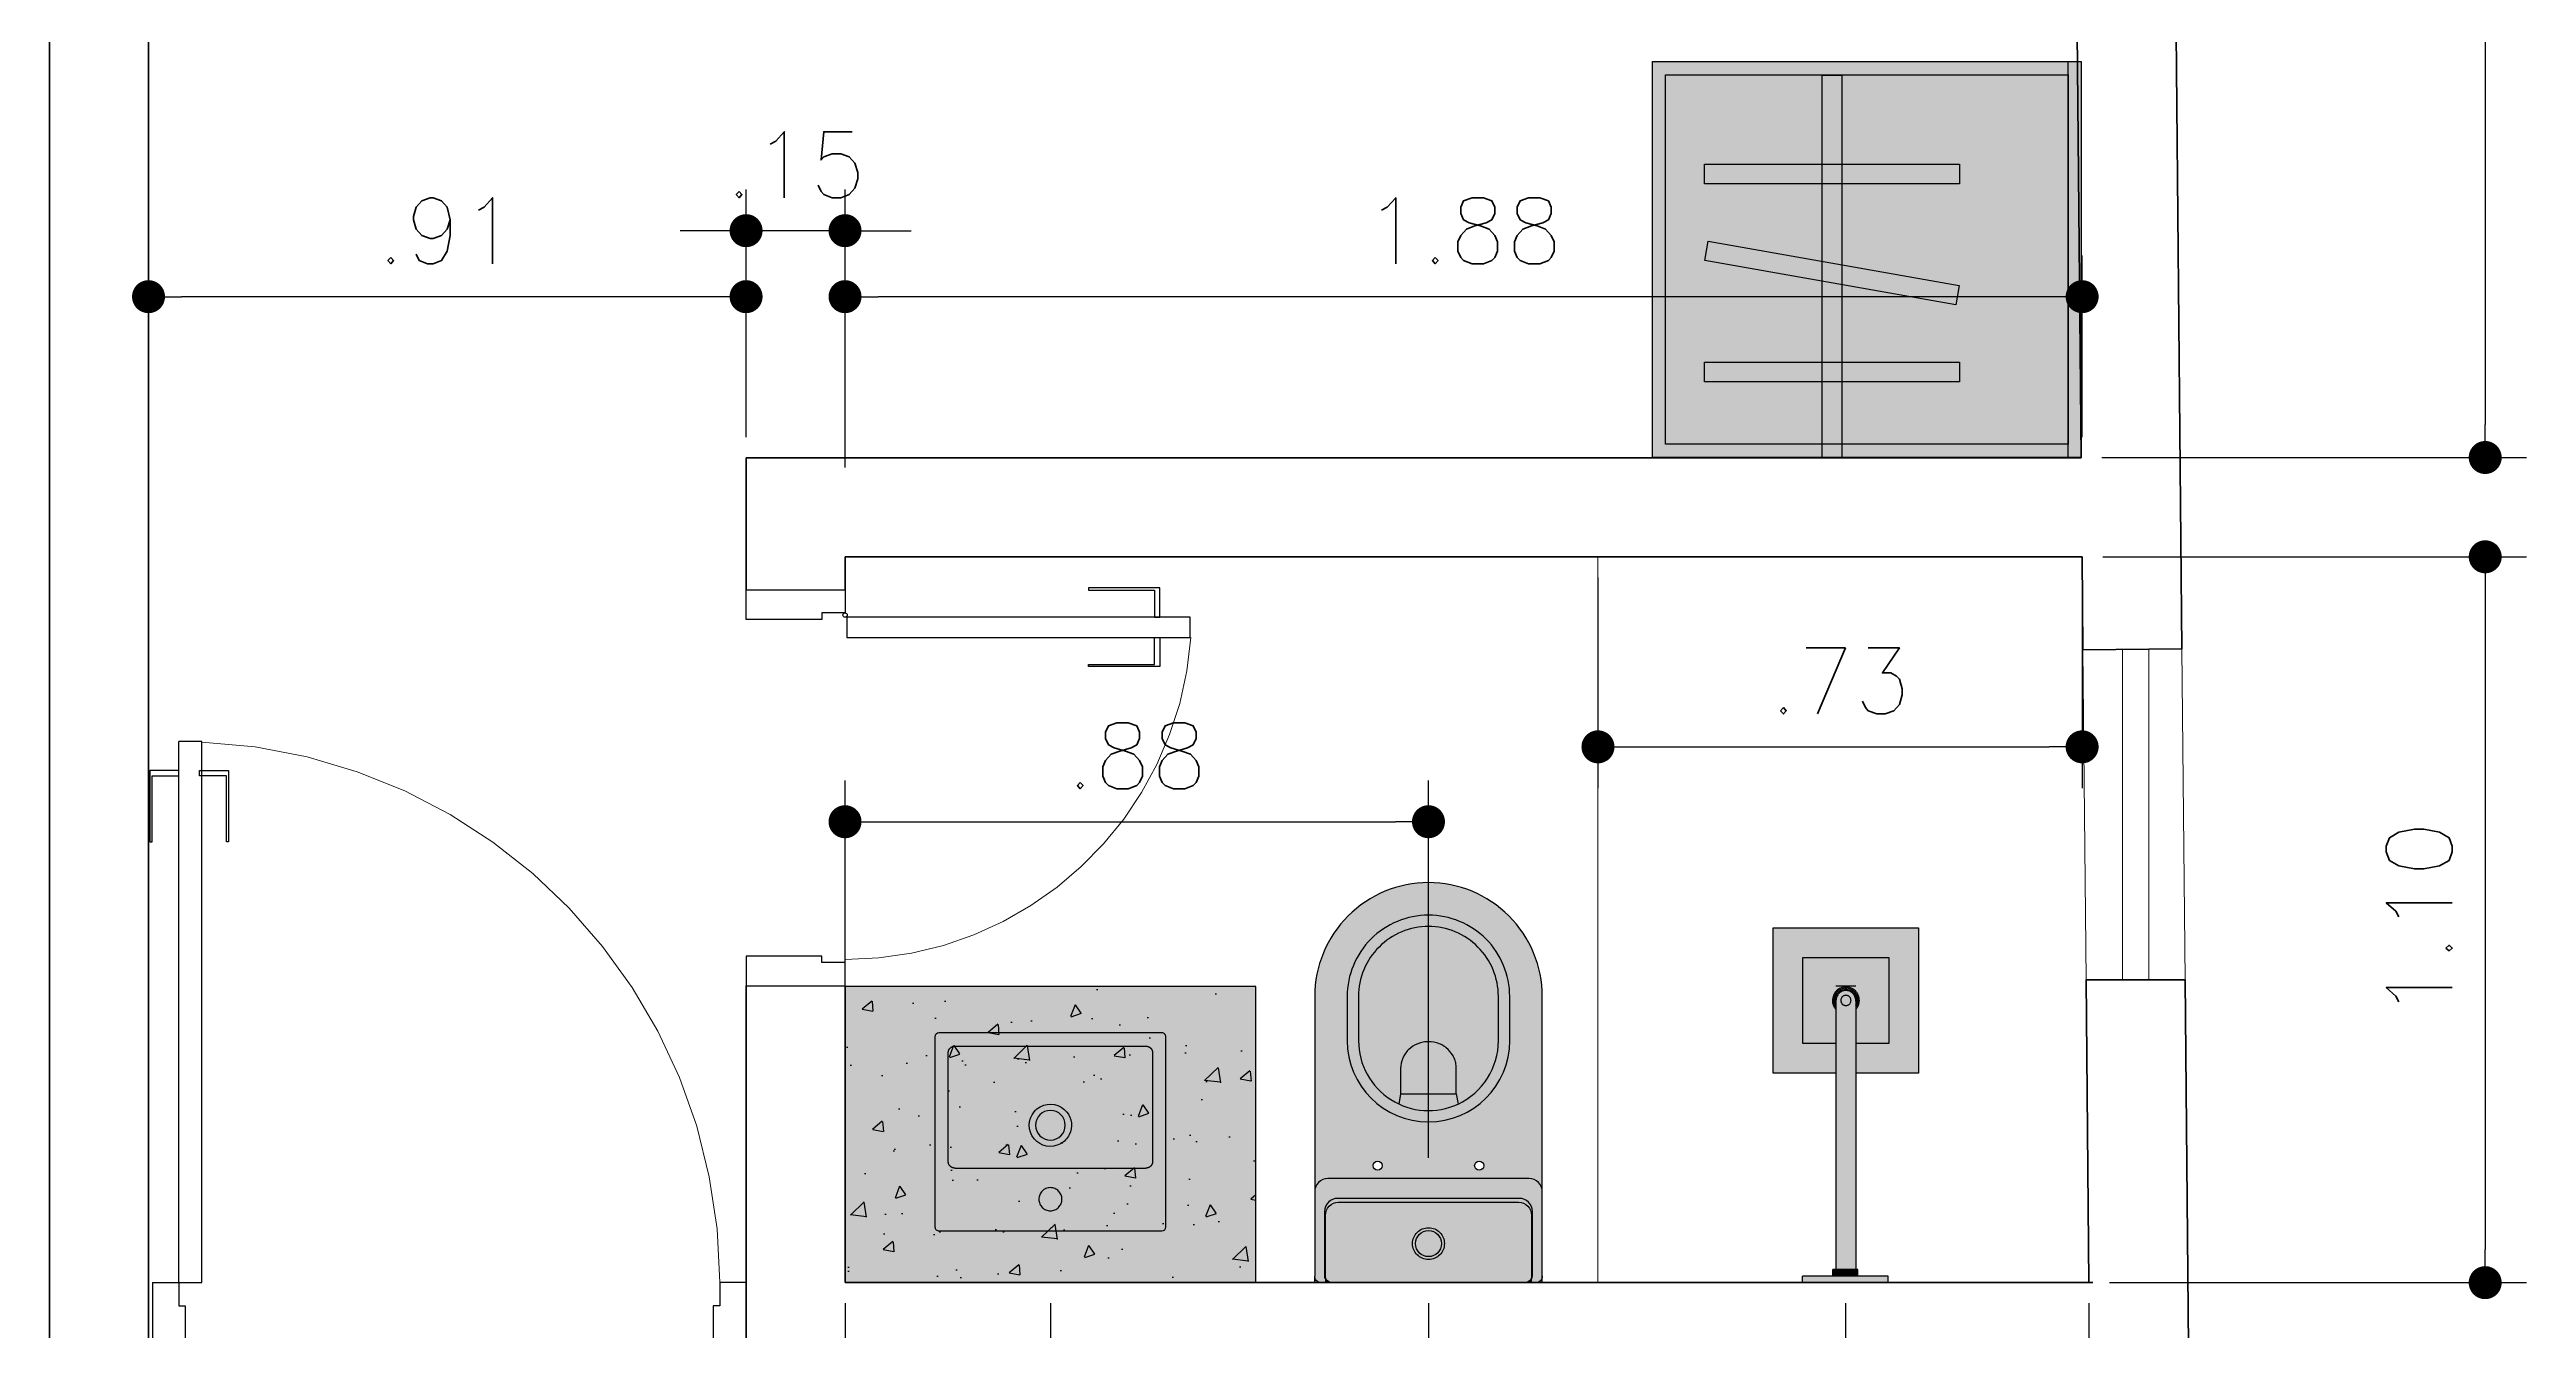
# Model space of a CAD drawing. Header units: millimetres. Extents: x -57 to 56, y 2 to 85.
# Drawn here: x -43.322 to -39.568, y 53.159 to 55.1 of the extents above; entities that cross this region are included whole.
import ezdxf

# ---------------------------------------------------------------- set-up
doc = ezdxf.new("R2010")
doc.units = ezdxf.units.MM
doc.header["$LTSCALE"] = 0.5
doc.header["$PDMODE"] = 3
for name, pattern in [('CACHE', [0.24, 0.12, -0.12]), ('CONTINU', [0]), ('DASHED', [15, 12, -3]), ('DASHSPACE', [30, 12, -18]), ('HIDDEN', [0.375, 0.25, -0.125]), ('HIDDEN2', [4.7625, 3.175, -1.5875])]:
    doc.linetypes.add(name, pattern=pattern)
for name, color, linetype, lineweight in [('A-TRACEJADO', 251, 'HIDDEN2', 18), ('AI-Hatch equip san', 255, 'Continuous', 0), ('Alvenaria-alta', 5, 'Continuous', 50), ('ARQ cota externa', 1, 'Continuous', 15), ('ARQ Esquadria 2', 2, 'Continuous', 20), ('ARQ Esquadrias 1', 1, 'Continuous', 13), ('Linha-projeção', 8, 'HIDDEN', 15)]:
    doc.layers.add(name, color=color, linetype=linetype, lineweight=lineweight)
for name, color, linetype in [('AI-Equip san', 1, 'Continuous'), ('AI-Hatch mob', 254, 'Continuous'), ('AI-Mob', 2, 'Continuous'), ('AI-Produção', 1, 'Continuous'), ('DETALHE', 2, 'Continuous'), ('PORTAS', 2, 'Continuous')]:
    doc.layers.add(name, color=color, linetype=linetype)
doc.styles.add('RS50', font='romans.shx', dxfattribs={"height": 0.1})
doc.dimstyles.new('Cota 50', dxfattribs={"dimscale": 0.05, "dimtxt": 0.1, "dimasz": 1, "dimexe": 1.25, "dimexo": 0.625, "dimgap": 1, "dimtad": 1, "dimzin": 4, "dimdsep": 46, "dimtxsty": 'RS50', "dimblk": 'DOT', "dimcen": 0.1, "dimclrd": 256, "dimclre": 256, "dimclrt": 256, "dimadec": 0, "dimazin": 0, "dimtfac": 1, "dimtix": 1, "dimtmove": 0, "dimatfit": 3, "dimldrblk": 'DOT', "dimfxl": 1.25, "dimarcsym": 0})

# ---------------------------------------------------------------- blocks, each defined once
blk = doc.blocks.new('*U61')
at = {"layer": 'AI-Hatch mob', "true_color": 0xa79e70}
blk.add_hatch(color=33, dxfattribs=at).paths.add_polyline_path([(0, -0.65), (0.6, -0.65), (0.6, 0), (0, 0)])
for points in [[(0, -0.65), (0.6, -0.65), (0.6, 0), (0, 0)], [(0.58, -0.02), (0.02, -0.02), (0.02, -0.63), (0.58, -0.63)], [(0, -0.65), (0.6, -0.65), (0.6, -0.63), (0, -0.63)]]:
    blk.add_lwpolyline(points, close=True)
blk = doc.blocks.new('*U59')
at = {"layer": 'AI-Hatch mob', "true_color": 0xe1d8b7}
blk.add_hatch(color=254, dxfattribs=at).paths.add_polyline_path([(0, 0), (0.4486, 0), (0.4486, 0.6226), (0, 0.6226)])
at = {"layer": 'AI-Hatch mob', "true_color": 0xa79e70}
h = blk.add_hatch(dxfattribs=at)
h.set_pattern_fill('AR-CONC', color=33, scale=0.001, style=0)
h.set_pattern_definition([(50, (-0.55136, 0.02256), (0.182185, -0.01594), [0.01905, -0.20955]), (355, (-0.55136, 0.02256), (-0.035243, 0.191057), [0.01524, -0.16764]), (100.451, (-0.53618, 0.02123), (0.146943, 0.175117), [0.01619, -0.17809]), (46.184, (-0.55136, 0.07336), (0.27108, -0.042042), [0.028575, -0.314325]), (96.636, (-0.52877, 0.06986), (0.237404, 0.247426), [0.024285, -0.267135]), (351.184, (-0.55136, 0.07336), (0.237405, 0.247425), [0.02286, -0.25146]), (21, (-0.52596, 0.06066), (0.151615, -0.102266), [0.01905, -0.20955]), (326, (-0.52596, 0.06066), (0.061802, 0.184188), [0.01524, -0.16764]), (71.451, (-0.51333, 0.05214), (0.213416, 0.081923), [0.01619, -0.17809]), (37.5, (-0.55136, 0.02256), (0.0030886, 0.084555), [0, -0.165608, 0, -0.17018, 0, -0.168275]), (7.5, (-0.55136, 0.02256), (0.06682, 0.1001806), [0, -0.097028, 0, -0.161798, 0, -0.064135]), (327.5, (-0.608, 0.02256), (0.1355906, -0.0057287), [0, -0.0635, 0, -0.19812, 0, -0.26289]), (317.5, (-0.6334, 0.02256), (0.148129, 0.025426), [0, -0.08255, 0, -0.131572, 0, -0.18669])])
h.paths.add_polyline_path([(0, 0.6226), (0, 0), (0.4486, 0), (0.4486, 0.6226)])
blk.add_lwpolyline([(0, 0.6226), (0.4486, 0.6226), (0.4486, 0), (0, 0)], close=True)
blk = doc.blocks.new('P60E')
at = {"layer": 'A-TRACEJADO'}
blk.add_arc((0.035, 0.15), 0.5254, 0, 85.9337, dxfattribs=at)
at = {"layer": 'DETALHE', "color": 2}
for p, q in [((0.0414, 0.673), (0.0414, 0.1527)), ((0.0723, 0.673), (0.0414, 0.673)), ((0.0723, 0.1527), (0.0723, 0.673)), ((0.0414, 0.1527), (0.0723, 0.1527))]:
    blk.add_line(p, q, dxfattribs=at)
at = {"layer": 'DETALHE', "color": 1}
for points in [[(0.0414, 0.6271), (-0.0028, 0.6271), (-0.0028, 0.519), (0.0005, 0.519), (0.0005, 0.6191), (0.0414, 0.6191)], [(0.0723, 0.6271), (0.1165, 0.6271), (0.1165, 0.519), (0.1132, 0.519), (0.1132, 0.6191), (0.0723, 0.6191)]]:
    blk.add_lwpolyline(points, close=True, dxfattribs=at)
at = {"layer": 'DETALHE', "color": 2}
for points in [[(0, 0.15), (0.035, 0.15), (0.035, 0.115), (0.045, 0.115), (0.045, 0), (0, 0)], [(0.6, 0.15), (0.565, 0.15), (0.565, 0.115), (0.555, 0.115), (0.555, 0), (0.6, 0)]]:
    blk.add_lwpolyline(points, close=True, dxfattribs=at)
blk.add_circle((0.0383, 0.15), 0.00326, dxfattribs=at)
blk = doc.blocks.new('P80')
at = {"layer": 'DETALHE', "color": 1}
for points in [[(-0.0713, 0.9263), (-0.1155, 0.9263), (-0.1155, 0.8182), (-0.1122, 0.8182), (-0.1122, 0.9183), (-0.0713, 0.9183)], [(-0.0404, 0.9263), (0.0037, 0.9263), (0.0037, 0.8182), (0.0005, 0.8182), (0.0005, 0.9183), (-0.0404, 0.9183)]]:
    blk.add_lwpolyline(points, close=True, dxfattribs=at)
at = {"layer": 'Linha-projeção', "linetype": 'HIDDEN2'}
blk.add_arc((-0.04, 0.15), 0.82, 92.4441, 180, dxfattribs=at)
at = {"layer": 'PORTAS'}
for p, q in [((-0.075, 0.15), (-0.075, 0.97)), ((-0.075, 0.97), (-0.04, 0.97)), ((-0.04, 0.15), (-0.04, 0.97)), ((-0.9, 0.15), (-0.9, 0)), ((-0.9, 0.15), (-0.86, 0.15)), ((-0.86, 0.15), (-0.86, 0.115)), ((-0.86, 0.115), (-0.85, 0.115)), ((-0.85, 0.115), (-0.85, 0)), ((0, 0.15), (-0.075, 0.15)), ((-0.04, 0.115), (-0.05, 0.115)), ((-0.05, 0.115), (-0.05, 0)), ((0, 0.15), (-0.04, 0.15)), ((-0.04, 0.15), (-0.04, 0.115)), ((0, 0.15), (0, 0)), ((-0.85, 0), (-0.9, 0)), ((-0.05, 0), (0, 0))]:
    blk.add_line(p, q, dxfattribs=at)
blk = doc.blocks.new('BACIA CX ACOPLADA LINK CP230 - PLANTA')
at = {"layer": 'AI-Hatch equip san'}
h = blk.add_hatch(color=256, dxfattribs=at)
h.paths.add_polyline_path([(-0.1463, 0, 0.414214), (-0.1562, -0.0099), (-0.1562, -0.1021, 0.414214), (-0.1365, -0.1218), (0.1365, -0.1218, 0.414214), (0.1562, -0.1021), (0.1562, -0.0099, 0.414214), (0.1463, 0)], flags=17)
h.paths.add_polyline_path([(0, -0.035, -1), (0, -0.0833, -1)], flags=16)
h.paths.add_polyline_path([(0, -0.0394, -1), (0, -0.0789, -1)], flags=0)
h.paths.add_polyline_path([(-0.1725, -0.0099), (-0.1725, -0.4337, 0.414214), (0, -0.6062, 0.414214), (0.1725, -0.4337), (0.1725, 0), (0.1626, 0), (0.1562, 0), (0.1562, -0.0048, -0.135287), (0.1576, -0.0099), (0.1576, -0.108, -0.414214), (0.1378, -0.1277), (-0.1378, -0.1277, -0.414214), (-0.1576, -0.108), (-0.1576, -0.0099, -0.135287), (-0.1562, -0.0048), (-0.1562, 0), (-0.1626, 0, 0.414214)])
h.paths.add_polyline_path([(-0.0769, -0.1705, -1), (-0.0769, -0.1843, -1)], flags=16)
h.paths.add_polyline_path([(0.1232, -0.3667), (0.1232, -0.4337, -0.414214), (0, -0.5569, -0.414214), (-0.1232, -0.4337), (-0.1232, -0.3667, -1)], flags=16)
h.paths.add_polyline_path([(0.0448, -0.2707, -0.291349), (0.106, -0.3667), (0.106, -0.4337, -0.414214), (0, -0.5397, -0.414214), (-0.106, -0.4337), (-0.106, -0.3667, -0.548768)], flags=0)
h.paths.add_polyline_path([(-0.0422, -0.2859), (0.0422, -0.2859), (0.0422, -0.3273), (0.0415, -0.3329), (0.0398, -0.3386), (0.0376, -0.3432), (0.034, -0.349), (0.0287, -0.3546), (0.0236, -0.3584), (0.0182, -0.3613), (0.0131, -0.3632), (0.0062, -0.3649), (-0.0018, -0.3652), (-0.0083, -0.3645), (-0.0146, -0.3628), (-0.0218, -0.3595), (-0.0284, -0.3549), (-0.033, -0.3502), (-0.0367, -0.3451), (-0.04, -0.3382), (-0.0419, -0.3306), (-0.0422, -0.3248)], flags=0)
h.paths.add_polyline_path([(0.0769, -0.1705, -1), (0.0769, -0.1843, -1)], flags=16)
h.paths.add_polyline_path([(-0.0422, -0.2859), (-0.0422, -0.3248), (-0.042, -0.3286), (-0.0415, -0.3325), (-0.0405, -0.3363), (-0.0391, -0.34), (-0.0374, -0.3435), (-0.0364, -0.3452), (-0.0353, -0.3469), (-0.0342, -0.3485), (-0.0329, -0.3501), (-0.0316, -0.3516), (-0.0302, -0.3531), (-0.0299, -0.3533), (-0.0268, -0.356), (-0.0235, -0.3583), (-0.02, -0.3604), (-0.0162, -0.3621), (-0.0123, -0.3634), (-0.0103, -0.3639), (-0.0083, -0.3644), (-0.0062, -0.3647), (-0.0041, -0.365), (0, -0.3652), (0.0042, -0.365), (0.0083, -0.3644), (0.0123, -0.3634), (0.0143, -0.3628), (0.0162, -0.3621), (0.0181, -0.3613), (0.02, -0.3604), (0.0218, -0.3594), (0.0235, -0.3583), (0.0252, -0.3572), (0.0269, -0.3559), (0.0299, -0.3533), (0.0326, -0.3504), (0.0351, -0.3473), (0.0372, -0.3439), (0.0381, -0.3422), (0.039, -0.3404), (0.0397, -0.3385), (0.0404, -0.3367), (0.0409, -0.3348), (0.0414, -0.3329), (0.0417, -0.331), (0.042, -0.329), (0.0422, -0.3271), (0.0422, -0.3251), (0.0422, -0.3248), (0.0422, -0.2859)], flags=0)
for points in [[(-0.1365, -0.1218, -0.414214), (-0.1562, -0.1021), (-0.1562, -0.0099, -0.414214), (-0.1463, 0), (-0.1477, 0, 0.414214), (-0.1576, -0.0099), (-0.1576, -0.108, 0.414214), (-0.1378, -0.1277), (0.1378, -0.1277, 0.414214), (0.1576, -0.108), (0.1576, -0.0099, 0.414214), (0.1477, 0), (0.1463, 0, -0.414214), (0.1562, -0.0099), (0.1562, -0.1021, -0.414214), (0.1365, -0.1218)], [(-0.1232, -0.3667, -1), (0.1232, -0.3667), (0.1232, -0.4337, -0.414214), (0, -0.5569, -0.414214), (-0.1232, -0.4337)]]:
    blk.add_hatch(color=256, dxfattribs=at).paths.add_polyline_path(points)
h = blk.add_hatch(color=256, dxfattribs=at)
h.paths.add_polyline_path([(0, -0.0833, 1), (0, -0.035, 1)])
h.paths.add_polyline_path([(0, -0.0789, -1), (0, -0.0394, -1)], flags=16)
at = {"ltscale": 0.05}
blk.add_lwpolyline([(-0.1626, 0), (-0.1725, 0), (-0.1725, -0.0099)], dxfattribs=at)
for points in [[(0.1725, -0.0099, 0.414214), (0.1626, 0), (0.1725, 0), (0.1725, -0.4337, -0.414214), (0, -0.6062, -0.414214), (-0.1725, -0.4337), (-0.1725, -0.0099)], [(-0.1463, 0, 0.414214), (-0.1562, -0.0099), (-0.1562, -0.1021, 0.414214), (-0.1365, -0.1218), (0.1365, -0.1218, 0.414214), (0.1562, -0.1021), (0.1562, -0.0099, 0.414214), (0.1463, 0)], [(-0.1626, 0, 0.414214), (-0.1725, -0.0099)], [(0.1725, -0.138, -0.414214), (0.1528, -0.1577), (-0.1528, -0.1577, -0.414214), (-0.1725, -0.138)]]:
    blk.add_lwpolyline(points, format="xyb")
blk.add_lwpolyline([(-0.1626, 0), (0.1626, 0), (0.1562, 0), (0.1562, -0.0049)])
at = {"linetype": 'DASHED', "ltscale": 0.025}
blk.add_lwpolyline([(-0.1562, -0.0049), (-0.1562, 0), (-0.1626, 0)], dxfattribs=at)
at = {"ltscale": 0.497717}
blk.add_lwpolyline([(0.1477, 0, -0.414214), (0.1576, -0.0099), (0.1576, -0.108, -0.414214), (0.1378, -0.1277), (-0.1378, -0.1277, -0.414214), (-0.1576, -0.108), (-0.1576, -0.0099, -0.414214), (-0.1477, 0)], format="xyb", dxfattribs=at)
at = {"linetype": 'DASHED'}
blk.add_lwpolyline([(0, -0.035, 1), (0, -0.0833, 1)], format="xyb", close=True, dxfattribs=at)
for points in [[(0, -0.0394, 1), (0, -0.0789, 1)], [(-0.0769, -0.1705, 1), (-0.0769, -0.1843, 1)], [(0.0769, -0.1705, 1), (0.0769, -0.1843, 1)], [(0.0448, -0.2707, -0.291349), (0.106, -0.3667), (0.106, -0.4337, -0.414214), (0, -0.5397, -0.414214), (-0.106, -0.4337), (-0.106, -0.3667, -0.548768)]]:
    blk.add_lwpolyline(points, format="xyb", close=True)
at = {"ltscale": 0.339985}
blk.add_lwpolyline([(0.1232, -0.3667), (0.1232, -0.4337, -0.414214), (0, -0.5569, -0.414214), (-0.1232, -0.4337), (-0.1232, -0.3667, -1)], format="xyb", close=True, dxfattribs=at)
at = {"ltscale": 0.078146}
blk.add_lwpolyline([(-0.0422, -0.2859), (-0.0448, -0.2707)], dxfattribs=at)
at = {"ltscale": 0.197277}
blk.add_lwpolyline([(0.0422, -0.2859), (0.0422, -0.3248), (0.0422, -0.3251), (0.0422, -0.3271), (0.042, -0.329), (0.0417, -0.331), (0.0414, -0.3329), (0.0409, -0.3348), (0.0404, -0.3367), (0.0397, -0.3385), (0.039, -0.3404), (0.0381, -0.3422), (0.0372, -0.3439), (0.0351, -0.3473), (0.0326, -0.3504), (0.0299, -0.3533), (0.0269, -0.3559), (0.0252, -0.3572), (0.0235, -0.3583), (0.0218, -0.3594), (0.02, -0.3604), (0.0181, -0.3613), (0.0162, -0.3621), (0.0143, -0.3628), (0.0123, -0.3634), (0.0083, -0.3644), (0.0042, -0.365), (0, -0.3652), (-0.0041, -0.365), (-0.0062, -0.3647), (-0.0083, -0.3644), (-0.0103, -0.3639), (-0.0123, -0.3634), (-0.0162, -0.3621), (-0.02, -0.3604), (-0.0235, -0.3583), (-0.0268, -0.356), (-0.0299, -0.3533), (-0.0302, -0.3531), (-0.0316, -0.3516), (-0.0329, -0.3501), (-0.0342, -0.3485), (-0.0353, -0.3469), (-0.0364, -0.3452), (-0.0374, -0.3435), (-0.0391, -0.34), (-0.0405, -0.3363), (-0.0415, -0.3325), (-0.042, -0.3286), (-0.0422, -0.3248), (-0.0422, -0.2859)], dxfattribs=at)
at = {"ltscale": 0.214268}
blk.add_lwpolyline([(-0.0422, -0.2859), (0.0422, -0.2859)], dxfattribs=at)
at = {"ltscale": 0.078144}
blk.add_lwpolyline([(0.0422, -0.2859), (0.0448, -0.2707)], dxfattribs=at)
blk = doc.blocks.new('CHUVEIRO QUADRATTA 1992 C CT PL')
at = {"layer": 'AI-Hatch equip san'}
blk.add_hatch(color=256, dxfattribs=at).paths.add_polyline_path([(0.5378, 0.1109), (0.3176, 0.1109), (0.3176, -0.1093), (0.5378, -0.1093)])
at = {"layer": 'AI-Hatch equip san', "ltscale": 3}
blk.add_hatch(color=256, dxfattribs=at).paths.add_polyline_path([(0.01, -0.0205, -0.414214), (0.0115, -0.019), (0.0115, 0.019, -0.414214), (0.01, 0.0205)])
for p, q in [((0, 0.065), (0.01, 0.065)), ((0, 0.065), (0, -0.065)), ((0.01, 0.065), (0.01, -0.065)), ((0.0115, 0.019), (0.0115, -0.019)), ((0.0115, 0.019), (0.02, 0.019)), ((0.02, 0.019), (0.02, -0.019)), ((0.2698, 0.0158), (0.02, 0.0158)), ((0.4286, 0.0158), (0.2698, 0.0158)), ((0.4497, -0.0142), (0.4497, 0.0158)), ((0.0115, -0.019), (0.02, -0.019)), ((0.2698, -0.0142), (0.02, -0.0142)), ((0.4286, -0.0142), (0.2698, -0.0142)), ((0, -0.065), (0.01, -0.065))]:
    blk.add_line(p, q)
at = {"linetype": 'CONTINU'}
for points in [[(0.3176, -0.0142), (0.3176, -0.1093), (0.5378, -0.1093), (0.5378, 0.1109), (0.3176, 0.1109), (0.3176, 0.0158)], [(0.3626, -0.0142), (0.3626, -0.0642), (0.4928, -0.0642), (0.4928, 0.0659), (0.3626, 0.0659), (0.3626, 0.0158)]]:
    blk.add_lwpolyline(points, dxfattribs=at)
at = {"linetype": 'CACHE', "extrusion": (0, 0, -1)}
for points in [[(-0.4138, -0.0142, -0.188867), (-0.4277, -0.0196, -1), (-0.4277, 0.0212, -0.188867), (-0.4138, 0.0158, -0.188867)], [(-0.4168, -0.0142, -0.158247), (-0.4277, -0.0177, -1), (-0.4277, 0.0193, -0.158247), (-0.4168, 0.0158, -0.158247)], [(-0.4207, -0.0142, -0.108843), (-0.4277, -0.0157, -1), (-0.4277, 0.0173, -0.108843), (-0.4207, 0.0158, -0.108843)], [(-0.4268, -0.0142, -0.015104), (-0.4277, -0.0142, -1), (-0.4277, 0.0158, -0.015104), (-0.4268, 0.0158, -0.015104)]]:
    blk.add_lwpolyline(points, format="xyb", dxfattribs=at)
blk.add_lwpolyline([(-0.4277, 0.0086, -1), (-0.4277, -0.0069, -1)], format="xyb", close=True, dxfattribs=at)
for centre, start, end in [((0.0115, 0.0205), 180, 270), ((0.0115, -0.0205), 90, 180)]:
    blk.add_arc(centre, 0.0015, start, end)
at = {"layer": 'AI-Hatch equip san'}
for points in [[(0, 0.065), (0.01, 0.065), (0, -0.065), (0.01, -0.065)], [(0.0115, 0.019), (0.02, 0.019), (0.0115, -0.019), (0.02, -0.019)], [(0.02, 0.0158), (0.02, -0.0142), (0.3176, 0.0158), (0.3176, -0.0142)]]:
    blk.add_solid(points, dxfattribs=at)
blk = doc.blocks.new('CUBA DE APOIO RET. PEQ. L7300_p')
at = {"layer": 'AI-Hatch equip san'}
h = blk.add_hatch(color=256, dxfattribs=at)
edge = h.paths.add_edge_path()
edge.add_line((0, -0.169), (0, 0.169))
edge.add_arc((0.006, 0.169), 0.006, 90.0007, 180, ccw=False)
edge.add_line((0.006, 0.175), (0.294, 0.175))
edge.add_arc((0.294, 0.169), 0.006, -0.0006, 90, ccw=False)
edge.add_line((0.3, 0.169), (0.3, -0.169))
edge.add_arc((0.294, -0.169), 0.006, 270.0007, 360, ccw=False)
edge.add_line((0.294, -0.175), (0.006, -0.175))
edge.add_arc((0.006, -0.169), 0.006, 179.9994, 270, ccw=False)
for p, q in [((0.2696, 0.1549), (0.1054, 0.1549)), ((0.0951, -0.1446), (0.0951, 0.1446)), ((0.2799, -0.1446), (0.2799, 0.1446)), ((0.1054, -0.1549), (0.2696, -0.1549))]:
    blk.add_line(p, q)
blk.add_lwpolyline([(0, -0.169), (0, 0.169, -0.41421), (0.006, 0.175), (0.294, 0.175, -0.414217), (0.3, 0.169), (0.3, -0.169, -0.41421), (0.294, -0.175), (0.006, -0.175, -0.414217)], format="xyb", close=True)
for points in [[(0.1054, 0.1549), (0.1049, 0.1549), (0.1047, 0.1549), (0.1045, 0.1549), (0.1042, 0.1549), (0.104, 0.1548), (0.1038, 0.1548), (0.1035, 0.1548), (0.1033, 0.1547), (0.1031, 0.1547), (0.1028, 0.1546), (0.1026, 0.1546), (0.1024, 0.1545), (0.1022, 0.1545), (0.102, 0.1544), (0.1017, 0.1543), (0.1015, 0.1542), (0.1013, 0.1541), (0.1011, 0.1541), (0.1009, 0.154), (0.1007, 0.1539), (0.1004, 0.1538), (0.1002, 0.1536), (0.1, 0.1535), (0.0998, 0.1534), (0.0996, 0.1533), (0.0995, 0.1532), (0.0993, 0.153), (0.0991, 0.1529), (0.0989, 0.1527), (0.0987, 0.1526), (0.0985, 0.1524), (0.0984, 0.1523), (0.0982, 0.1521), (0.098, 0.152), (0.0979, 0.1518), (0.0977, 0.1516), (0.0976, 0.1515), (0.0974, 0.1513), (0.0973, 0.1511), (0.0971, 0.1509), (0.097, 0.1507), (0.0968, 0.1505), (0.0967, 0.1504), (0.0966, 0.1502), (0.0965, 0.15), (0.0964, 0.1498), (0.0962, 0.1496), (0.0961, 0.1493), (0.096, 0.1491), (0.0959, 0.1489), (0.0959, 0.1487), (0.0958, 0.1485), (0.0957, 0.1483), (0.0956, 0.148), (0.0955, 0.1478), (0.0955, 0.1476), (0.0954, 0.1474), (0.0954, 0.1472), (0.0953, 0.1469), (0.0953, 0.1467), (0.0952, 0.1465), (0.0952, 0.1462), (0.0952, 0.146), (0.0951, 0.1458), (0.0951, 0.1455), (0.0951, 0.1453), (0.0951, 0.1451), (0.0951, 0.1446)], [(0.2799, 0.1446), (0.2799, 0.1451), (0.2799, 0.1453), (0.2799, 0.1455), (0.2799, 0.1458), (0.2798, 0.146), (0.2798, 0.1462), (0.2798, 0.1465), (0.2797, 0.1467), (0.2797, 0.1469), (0.2796, 0.1472), (0.2796, 0.1474), (0.2795, 0.1476), (0.2795, 0.1478), (0.2794, 0.148), (0.2793, 0.1483), (0.2792, 0.1485), (0.2791, 0.1487), (0.2791, 0.1489), (0.279, 0.1491), (0.2789, 0.1493), (0.2788, 0.1496), (0.2786, 0.1498), (0.2785, 0.15), (0.2784, 0.1502), (0.2783, 0.1504), (0.2782, 0.1505), (0.278, 0.1507), (0.2779, 0.1509), (0.2777, 0.1511), (0.2776, 0.1513), (0.2774, 0.1515), (0.2773, 0.1516), (0.2771, 0.1518), (0.277, 0.152), (0.2768, 0.1521), (0.2766, 0.1523), (0.2765, 0.1524), (0.2763, 0.1526), (0.2761, 0.1527), (0.2759, 0.1529), (0.2757, 0.153), (0.2755, 0.1532), (0.2754, 0.1533), (0.2752, 0.1534), (0.275, 0.1535), (0.2748, 0.1536), (0.2746, 0.1538), (0.2743, 0.1539), (0.2741, 0.154), (0.2739, 0.1541), (0.2737, 0.1541), (0.2735, 0.1542), (0.2733, 0.1543), (0.273, 0.1544), (0.2728, 0.1545), (0.2726, 0.1545), (0.2724, 0.1546), (0.2722, 0.1546), (0.2719, 0.1547), (0.2717, 0.1547), (0.2715, 0.1548), (0.2712, 0.1548), (0.271, 0.1548), (0.2708, 0.1549), (0.2705, 0.1549), (0.2703, 0.1549), (0.2701, 0.1549), (0.2696, 0.1549)], [(0.0951, -0.1446), (0.0951, -0.1451), (0.0951, -0.1453), (0.0951, -0.1455), (0.0951, -0.1458), (0.0952, -0.146), (0.0952, -0.1462), (0.0952, -0.1465), (0.0953, -0.1467), (0.0953, -0.1469), (0.0954, -0.1472), (0.0954, -0.1474), (0.0955, -0.1476), (0.0955, -0.1478), (0.0956, -0.148), (0.0957, -0.1483), (0.0958, -0.1485), (0.0959, -0.1487), (0.0959, -0.1489), (0.096, -0.1491), (0.0961, -0.1493), (0.0962, -0.1496), (0.0964, -0.1498), (0.0965, -0.15), (0.0966, -0.1502), (0.0967, -0.1504), (0.0968, -0.1505), (0.097, -0.1507), (0.0971, -0.1509), (0.0973, -0.1511), (0.0974, -0.1513), (0.0976, -0.1515), (0.0977, -0.1516), (0.0979, -0.1518), (0.098, -0.152), (0.0982, -0.1521), (0.0984, -0.1523), (0.0985, -0.1524), (0.0987, -0.1526), (0.0989, -0.1527), (0.0991, -0.1529), (0.0993, -0.153), (0.0995, -0.1532), (0.0996, -0.1533), (0.0998, -0.1534), (0.1, -0.1535), (0.1002, -0.1536), (0.1004, -0.1538), (0.1007, -0.1539), (0.1009, -0.154), (0.1011, -0.1541), (0.1013, -0.1541), (0.1015, -0.1542), (0.1017, -0.1543), (0.102, -0.1544), (0.1022, -0.1545), (0.1024, -0.1545), (0.1026, -0.1546), (0.1028, -0.1546), (0.1031, -0.1547), (0.1033, -0.1547), (0.1035, -0.1548), (0.1038, -0.1548), (0.104, -0.1548), (0.1042, -0.1549), (0.1045, -0.1549), (0.1047, -0.1549), (0.1049, -0.1549), (0.1054, -0.1549)], [(0.2696, -0.1549), (0.2701, -0.1549), (0.2703, -0.1549), (0.2705, -0.1549), (0.2708, -0.1549), (0.271, -0.1548), (0.2712, -0.1548), (0.2715, -0.1548), (0.2717, -0.1547), (0.2719, -0.1547), (0.2722, -0.1546), (0.2724, -0.1546), (0.2726, -0.1545), (0.2728, -0.1545), (0.273, -0.1544), (0.2733, -0.1543), (0.2735, -0.1542), (0.2737, -0.1541), (0.2739, -0.1541), (0.2741, -0.154), (0.2743, -0.1539), (0.2746, -0.1538), (0.2748, -0.1536), (0.275, -0.1535), (0.2752, -0.1534), (0.2754, -0.1533), (0.2755, -0.1532), (0.2757, -0.153), (0.2759, -0.1529), (0.2761, -0.1527), (0.2763, -0.1526), (0.2765, -0.1524), (0.2766, -0.1523), (0.2768, -0.1521), (0.277, -0.152), (0.2771, -0.1518), (0.2773, -0.1516), (0.2774, -0.1515), (0.2776, -0.1513), (0.2777, -0.1511), (0.2779, -0.1509), (0.278, -0.1507), (0.2782, -0.1505), (0.2783, -0.1504), (0.2784, -0.1502), (0.2785, -0.15), (0.2786, -0.1498), (0.2788, -0.1496), (0.2789, -0.1493), (0.279, -0.1491), (0.2791, -0.1489), (0.2791, -0.1487), (0.2792, -0.1485), (0.2793, -0.1483), (0.2794, -0.148), (0.2795, -0.1478), (0.2795, -0.1476), (0.2796, -0.1474), (0.2796, -0.1472), (0.2797, -0.1469), (0.2797, -0.1467), (0.2798, -0.1465), (0.2798, -0.1462), (0.2798, -0.146), (0.2799, -0.1458), (0.2799, -0.1455), (0.2799, -0.1453), (0.2799, -0.1451), (0.2799, -0.1446)]]:
    blk.add_lwpolyline(points)
at = {"linetype": 'DASHSPACE'}
blk.add_circle((0.048, 0), 0.0175, dxfattribs=at)
blk.add_circle((0.16, 0), 0.0225)
for start, end in [(151.3523, 309.8043), (116.5639, 151.3544), (50.1947, 116.5643), (331.3526, 50.1937), (309.804, 331.3574)]:
    blk.add_arc((0.16, 0), 0.032, start, end)
blk = doc.blocks.new('*U60')
for points in [[(-0.0148, 0.58), (-0.0148, 0), (0.0148, 0), (0.0148, 0.58)], [(-0.1931, 0.4648), (-0.1931, 0.4352), (0.1931, 0.4352), (0.1931, 0.4648)], [(-0.1927, 0.281), (-0.1876, 0.2519), (0.1927, 0.319), (0.1876, 0.3481)], [(-0.1931, 0.1648), (-0.1931, 0.1352), (0.1931, 0.1352), (0.1931, 0.1648)]]:
    blk.add_lwpolyline(points, close=True)
blk = doc.blocks.new('_Dot')
at = {"color": 0, "linetype": 'ByBlock', "lineweight": -2}
blk.add_line((-0.5, 0), (-1, 0), dxfattribs=at)
at = {"color": 0, "linetype": 'ByBlock', "const_width": 0.5}
blk.add_lwpolyline([(-0.25, 0, 1), (0.25, 0, 1)], format="xyb", close=True, dxfattribs=at)
blk = doc.blocks.new('*D73')
at = {"layer": 'ARQ cota externa', "lineweight": -2, "transparency": 16777216}
for p, q in [((-40.2101, 54.331), (-39.5678, 54.331)), ((-39.6303, 54.281), (-39.6303, 53.281)), ((-40.1998, 53.231), (-39.5678, 53.231))]:
    blk.add_line(p, q, dxfattribs=at)
at = {"layer": 'DEFPOINTS', "color": 0, "transparency": 16777216}
for p in [(-40.2413, 54.331), (-40.2311, 53.231), (-39.6303, 53.231)]:
    blk.add_point(p, dxfattribs=at)
at = {"layer": 'ARQ cota externa', "lineweight": -2, "transparency": 16777216, "xscale": 0.05, "yscale": 0.05, "zscale": 0.05}
for p, rotation in [((-39.6303, 54.331), 90), ((-39.6303, 53.231), 270)]:
    blk.add_blockref('_Dot', p, dxfattribs=dict(at, rotation=rotation))
at = {"layer": 'ARQ cota externa', "transparency": 16777216, "insert": (-39.7303, 53.781), "char_height": 0.1, "attachment_point": 5, "rotation": 90, "style": 'RS50'}
blk.add_mtext('1.10', dxfattribs=at)
blk = doc.blocks.new('*D77')
at = {"layer": 'ARQ cota externa', "lineweight": -2, "transparency": 16777216}
for p, q in [((-40.2311, 56.581), (-39.5678, 56.581)), ((-39.6303, 56.531), (-39.6303, 54.5315)), ((-40.2115, 54.4815), (-39.5678, 54.4815))]:
    blk.add_line(p, q, dxfattribs=at)
at = {"layer": 'DEFPOINTS', "color": 0, "transparency": 16777216}
for p in [(-40.2623, 56.581), (-40.2427, 54.4815), (-39.6303, 54.4815)]:
    blk.add_point(p, dxfattribs=at)
at = {"layer": 'ARQ cota externa', "lineweight": -2, "transparency": 16777216, "xscale": 0.05, "yscale": 0.05, "zscale": 0.05}
for p, rotation in [((-39.6303, 56.581), 90), ((-39.6303, 54.4815), 270)]:
    blk.add_blockref('_Dot', p, dxfattribs=dict(at, rotation=rotation))
at = {"layer": 'ARQ cota externa', "transparency": 16777216, "insert": (-39.7303, 55.5313), "char_height": 0.1, "attachment_point": 5, "rotation": 90, "style": 'RS50'}
blk.add_mtext('2.10', dxfattribs=at)
blk = doc.blocks.new('*D83')
at = {"layer": 'ARQ cota externa', "lineweight": -2, "transparency": 16777216}
for p, q in [((-42.1165, 54.4664), (-42.1165, 54.7877)), ((-40.2413, 54.5123), (-40.2413, 54.7877)), ((-40.2913, 54.7252), (-42.0665, 54.7252))]:
    blk.add_line(p, q, dxfattribs=at)
at = {"layer": 'DEFPOINTS', "color": 0, "transparency": 16777216}
for p in [(-42.1165, 54.7252), (-40.2413, 54.481), (-42.1165, 54.4351)]:
    blk.add_point(p, dxfattribs=at)
at = {"layer": 'ARQ cota externa', "lineweight": -2, "transparency": 16777216, "xscale": 0.05, "yscale": 0.05, "zscale": 0.05, "rotation": 180}
blk.add_blockref('_Dot', (-42.1165, 54.7252), dxfattribs=at)
at = {"layer": 'ARQ cota externa', "lineweight": -2, "transparency": 16777216, "xscale": 0.05, "yscale": 0.05, "zscale": 0.05}
blk.add_blockref('_Dot', (-40.2413, 54.7252), dxfattribs=at)
at = {"layer": 'ARQ cota externa', "transparency": 16777216, "insert": (-41.1789, 54.8252), "char_height": 0.1, "attachment_point": 5, "style": 'RS50'}
blk.add_mtext('1.88', dxfattribs=at)
blk = doc.blocks.new('*D84')
at = {"layer": 'ARQ cota externa', "lineweight": -2, "transparency": 16777216}
for p, q in [((-42.2665, 54.5123), (-42.2665, 54.8877)), ((-42.1165, 54.5123), (-42.1165, 54.8877)), ((-42.3165, 54.8252), (-42.3665, 54.8252)), ((-42.1165, 54.8252), (-42.2665, 54.8252)), ((-42.0665, 54.8252), (-42.0165, 54.8252))]:
    blk.add_line(p, q, dxfattribs=at)
at = {"layer": 'DEFPOINTS', "color": 0, "transparency": 16777216}
for p in [(-42.2665, 54.8252), (-42.2665, 54.481), (-42.1165, 54.481)]:
    blk.add_point(p, dxfattribs=at)
at = {"layer": 'ARQ cota externa', "lineweight": -2, "transparency": 16777216, "xscale": 0.05, "yscale": 0.05, "zscale": 0.05}
blk.add_blockref('_Dot', (-42.2665, 54.8252), dxfattribs=at)
at = {"layer": 'ARQ cota externa', "lineweight": -2, "transparency": 16777216, "xscale": 0.05, "yscale": 0.05, "zscale": 0.05, "rotation": 180}
blk.add_blockref('_Dot', (-42.1165, 54.8252), dxfattribs=at)
at = {"layer": 'ARQ cota externa', "transparency": 16777216, "insert": (-42.1915, 54.9252), "char_height": 0.1, "attachment_point": 5, "style": 'RS50'}
blk.add_mtext('.15', dxfattribs=at)
blk = doc.blocks.new('*D85')
at = {"layer": 'ARQ cota externa', "lineweight": -2, "transparency": 16777216}
for p, q in [((-43.1723, 54.5123), (-43.1723, 54.7877)), ((-42.2665, 54.5123), (-42.2665, 54.7877)), ((-42.3165, 54.7252), (-43.1223, 54.7252))]:
    blk.add_line(p, q, dxfattribs=at)
at = {"layer": 'DEFPOINTS', "color": 0, "transparency": 16777216}
for p in [(-43.1723, 54.7252), (-43.1723, 54.481), (-42.2665, 54.481)]:
    blk.add_point(p, dxfattribs=at)
at = {"layer": 'ARQ cota externa', "lineweight": -2, "transparency": 16777216, "xscale": 0.05, "yscale": 0.05, "zscale": 0.05, "rotation": 180}
blk.add_blockref('_Dot', (-43.1723, 54.7252), dxfattribs=at)
at = {"layer": 'ARQ cota externa', "lineweight": -2, "transparency": 16777216, "xscale": 0.05, "yscale": 0.05, "zscale": 0.05}
blk.add_blockref('_Dot', (-42.2665, 54.7252), dxfattribs=at)
at = {"layer": 'ARQ cota externa', "transparency": 16777216, "insert": (-42.7194, 54.8252), "char_height": 0.1, "attachment_point": 5, "style": 'RS50'}
blk.add_mtext('.91', dxfattribs=at)
blk = doc.blocks.new('*D97')
at = {"layer": 'ARQ cota externa', "lineweight": -2, "transparency": 16777216}
for p, q in [((-40.9752, 54.2998), (-40.9752, 53.9805)), ((-40.2413, 54.2998), (-40.2413, 53.9805)), ((-40.9252, 54.043), (-40.2913, 54.043))]:
    blk.add_line(p, q, dxfattribs=at)
at = {"layer": 'DEFPOINTS', "color": 0, "transparency": 16777216}
for p in [(-40.9752, 54.331), (-40.2413, 54.331), (-40.2413, 54.043)]:
    blk.add_point(p, dxfattribs=at)
at = {"layer": 'ARQ cota externa', "lineweight": -2, "transparency": 16777216, "xscale": 0.05, "yscale": 0.05, "zscale": 0.05, "rotation": 180}
blk.add_blockref('_Dot', (-40.9752, 54.043), dxfattribs=at)
at = {"layer": 'ARQ cota externa', "lineweight": -2, "transparency": 16777216, "xscale": 0.05, "yscale": 0.05, "zscale": 0.05}
blk.add_blockref('_Dot', (-40.2413, 54.043), dxfattribs=at)
at = {"layer": 'ARQ cota externa', "transparency": 16777216, "insert": (-40.6083, 54.143), "char_height": 0.1, "attachment_point": 5, "style": 'RS50'}
blk.add_mtext('.73', dxfattribs=at)
blk = doc.blocks.new('*D98')
at = {"layer": 'ARQ cota externa', "lineweight": -2, "transparency": 16777216}
for p, q in [((-41.8052, 53.1998), (-41.8052, 52.7655)), ((-41.2321, 53.1998), (-41.2321, 52.7655)), ((-41.2821, 52.828), (-41.7552, 52.828))]:
    blk.add_line(p, q, dxfattribs=at)
at = {"layer": 'DEFPOINTS', "color": 0, "transparency": 16777216}
for p in [(-41.8052, 53.231), (-41.2321, 53.231), (-41.8052, 52.828)]:
    blk.add_point(p, dxfattribs=at)
at = {"layer": 'ARQ cota externa', "lineweight": -2, "transparency": 16777216, "xscale": 0.05, "yscale": 0.05, "zscale": 0.05, "rotation": 180}
blk.add_blockref('_Dot', (-41.8052, 52.828), dxfattribs=at)
at = {"layer": 'ARQ cota externa', "lineweight": -2, "transparency": 16777216, "xscale": 0.05, "yscale": 0.05, "zscale": 0.05}
blk.add_blockref('_Dot', (-41.2321, 52.828), dxfattribs=at)
at = {"layer": 'ARQ cota externa', "transparency": 16777216, "insert": (-41.5186, 52.928), "char_height": 0.1, "attachment_point": 5, "style": 'RS50'}
blk.add_mtext('.57', dxfattribs=at)
blk = doc.blocks.new('*D99')
at = {"layer": 'ARQ cota externa', "lineweight": -2, "transparency": 16777216}
for p, q in [((-42.1165, 53.1998), (-42.1165, 52.5004)), ((-41.8052, 53.1998), (-41.8052, 52.5004)), ((-41.8552, 52.5629), (-42.0665, 52.5629))]:
    blk.add_line(p, q, dxfattribs=at)
at = {"layer": 'DEFPOINTS', "color": 0, "transparency": 16777216}
for p in [(-42.1165, 53.231), (-41.8052, 53.231), (-42.1165, 52.5629)]:
    blk.add_point(p, dxfattribs=at)
at = {"layer": 'ARQ cota externa', "lineweight": -2, "transparency": 16777216, "xscale": 0.05, "yscale": 0.05, "zscale": 0.05, "rotation": 180}
blk.add_blockref('_Dot', (-42.1165, 52.5629), dxfattribs=at)
at = {"layer": 'ARQ cota externa', "lineweight": -2, "transparency": 16777216, "xscale": 0.05, "yscale": 0.05, "zscale": 0.05}
blk.add_blockref('_Dot', (-41.8052, 52.5629), dxfattribs=at)
at = {"layer": 'ARQ cota externa', "transparency": 16777216, "insert": (-42.067, 52.6629), "char_height": 0.1, "attachment_point": 5, "style": 'RS50'}
blk.add_mtext('.31', dxfattribs=at)
blk = doc.blocks.new('*D100')
at = {"layer": 'ARQ cota externa', "lineweight": -2, "transparency": 16777216}
for p, q in [((-42.1165, 53.7109), (-42.1165, 53.992)), ((-41.2321, 53.42), (-41.2321, 53.992)), ((-42.0665, 53.9295), (-41.2821, 53.9295))]:
    blk.add_line(p, q, dxfattribs=at)
at = {"layer": 'DEFPOINTS', "color": 0, "transparency": 16777216}
for p in [(-41.2321, 53.9295), (-42.1165, 53.6797), (-41.2321, 53.3887)]:
    blk.add_point(p, dxfattribs=at)
at = {"layer": 'ARQ cota externa', "lineweight": -2, "transparency": 16777216, "xscale": 0.05, "yscale": 0.05, "zscale": 0.05, "rotation": 180}
blk.add_blockref('_Dot', (-42.1165, 53.9295), dxfattribs=at)
at = {"layer": 'ARQ cota externa', "lineweight": -2, "transparency": 16777216, "xscale": 0.05, "yscale": 0.05, "zscale": 0.05}
blk.add_blockref('_Dot', (-41.2321, 53.9295), dxfattribs=at)
at = {"layer": 'ARQ cota externa', "transparency": 16777216, "insert": (-41.6743, 54.0295), "char_height": 0.1, "attachment_point": 5, "style": 'RS50'}
blk.add_mtext('.88', dxfattribs=at)
blk = doc.blocks.new('*D132')
at = {"layer": 'ARQ cota externa', "lineweight": -2, "transparency": 16777216}
for p, q in [((-40.6002, 53.1998), (-40.6002, 52.7965)), ((-40.2311, 53.1998), (-40.2311, 52.7965)), ((-40.5502, 52.859), (-40.2811, 52.859))]:
    blk.add_line(p, q, dxfattribs=at)
at = {"layer": 'DEFPOINTS', "color": 0, "transparency": 16777216}
for p in [(-40.6002, 53.231), (-40.2311, 53.231), (-40.2311, 52.859)]:
    blk.add_point(p, dxfattribs=at)
at = {"layer": 'ARQ cota externa', "lineweight": -2, "transparency": 16777216, "xscale": 0.05, "yscale": 0.05, "zscale": 0.05, "rotation": 180}
blk.add_blockref('_Dot', (-40.6002, 52.859), dxfattribs=at)
at = {"layer": 'ARQ cota externa', "lineweight": -2, "transparency": 16777216, "xscale": 0.05, "yscale": 0.05, "zscale": 0.05}
blk.add_blockref('_Dot', (-40.2311, 52.859), dxfattribs=at)
at = {"layer": 'ARQ cota externa', "transparency": 16777216, "insert": (-40.4156, 52.959), "char_height": 0.1, "attachment_point": 5, "style": 'RS50'}
blk.add_mtext('.37', dxfattribs=at)

msp = doc.modelspace()

# ---------------------------------------------------------------- linework, layer by layer
at = {"layer": 'Alvenaria-alta'}
for p, q in [((-43.3223, 50.341), (-43.3223, 56.731)), ((-43.1723, 50.491), (-43.1723, 56.731)), ((-40.09, 54.1913), (-40.1137, 56.731)), ((-40.2427, 54.481), (-40.2623, 56.581)), ((-40.2427, 54.481), (-42.2665, 54.481)), ((-42.2665, 54.281), (-42.2665, 54.481)), ((-40.2413, 54.331), (-42.1165, 54.331)), ((-42.1165, 54.281), (-42.1165, 54.331)), ((-40.24, 54.1899), (-40.2413, 54.331)), ((-40.24, 54.1899), (-40.09, 54.1913)), ((-42.2665, 53.081), (-42.2665, 53.681)), ((-42.1165, 53.231), (-42.1165, 53.681)), ((-40.2353, 53.6899), (-40.0853, 53.6899)), ((-40.2311, 53.231), (-40.2353, 53.6899)), ((-40.0223, 46.941), (-40.0853, 53.6899)), ((-40.2252, 53.231), (-42.1165, 53.231))]:
    msp.add_line(p, q, dxfattribs=at)
at = {"layer": 'ARQ Esquadria 2'}
for p, q in [((-40.2353, 53.6899), (-40.24, 54.1899)), ((-40.1803, 53.6899), (-40.1803, 54.1906)), ((-40.1403, 53.6899), (-40.1403, 54.1906)), ((-40.0853, 53.6899), (-40.09, 54.1913))]:
    msp.add_line(p, q, dxfattribs=at)
at = {"layer": 'ARQ Esquadrias 1'}
msp.add_line((-40.9752, 54.331), (-40.9752, 53.231), dxfattribs=at)

# ---------------------------------------------------------------- block references
at = {"xscale": -1, "rotation": 90}
msp.add_blockref('*U59', (-41.4939, 53.6797), dxfattribs=at)
at = {"layer": 'AI-Equip san', "xscale": -1}
for name, p, rotation in [('BACIA CX ACOPLADA LINK CP230 - PLANTA', (-41.2321, 53.231), 180), ('CHUVEIRO QUADRATTA 1992 C CT PL', (-40.6002, 53.231), 270), ('CUBA DE APOIO RET. PEQ. L7300_p', (-41.8052, 53.3095), 270.0000000000001)]:
    msp.add_blockref(name, p, dxfattribs=dict(at, rotation=rotation))
at = {"layer": 'AI-Mob', "xscale": -1, "rotation": 90}
msp.add_blockref('*U61', (-40.8927, 55.0815), dxfattribs=at)
at = {"layer": 'AI-Produção', "xscale": -1, "rotation": 180}
msp.add_blockref('*U60', (-40.6204, 55.061), dxfattribs=at)
at = {"layer": 'ARQ Esquadria 2', "xscale": -1}
msp.add_blockref('P80', (-43.1665, 53.081), dxfattribs=at)
at = {"layer": 'ARQ Esquadrias 1', "rotation": 270}
msp.add_blockref('P60E', (-42.2665, 54.281), dxfattribs=at)

# ---------------------------------------------------------------- dimensions: what is measured, and where the dimension line sits
at = {"layer": 'ARQ cota externa'}
for base, p1, p2, picture, middle in [((-39.6303, 54.4815), (-40.2623, 56.581), (-40.2427, 54.4815), '*D77', (-39.7303, 55.5313)), ((-39.6303, 53.231), (-40.2413, 54.331), (-40.2311, 53.231), '*D73', (-39.7303, 53.781))]:
    dim = msp.add_linear_dim(base=base, p1=p1, p2=p2, angle=90, dimstyle='Cota 50', dxfattribs=at)
    dim.commit()
    dim.dimension.update_dxf_attribs({"geometry": picture, "text_midpoint": middle})
for base, p1, p2, picture, middle in [((-42.2665, 54.8252), (-42.1165, 54.481), (-42.2665, 54.481), '*D84', (-42.1915, 54.8252)), ((-42.1165, 52.5629), (-41.8052, 53.231), (-42.1165, 53.231), '*D99', (-42.067, 52.5629))]:
    dim = msp.add_linear_dim(base=base, p1=p1, p2=p2, dimstyle='Cota 50', dxfattribs=at)
    dim.commit()
    dim.dimension.update_dxf_attribs({"geometry": picture, "text_midpoint": middle, "dimtype": 160})
for base, p1, p2, picture, middle in [((-43.1723, 54.7252), (-42.2665, 54.481), (-43.1723, 54.481), '*D85', (-42.7194, 54.8252)), ((-42.1165, 54.7252), (-40.2413, 54.481), (-42.1165, 54.4351), '*D83', (-41.1789, 54.8252)), ((-40.2413, 54.043), (-40.9752, 54.331), (-40.2413, 54.331), '*D97', (-40.6083, 54.143)), ((-41.2321, 53.9295), (-42.1165, 53.6797), (-41.2321, 53.3887), '*D100', (-41.6743, 54.0295)), ((-41.8052, 52.828), (-41.2321, 53.231), (-41.8052, 53.231), '*D98', (-41.5186, 52.928)), ((-40.2311, 52.859), (-40.6002, 53.231), (-40.2311, 53.231), '*D132', (-40.4156, 52.959))]:
    dim = msp.add_linear_dim(base=base, p1=p1, p2=p2, dimstyle='Cota 50', dxfattribs=at)
    dim.commit()
    dim.dimension.update_dxf_attribs({"geometry": picture, "text_midpoint": middle})

doc.saveas('drawing.dxf')
